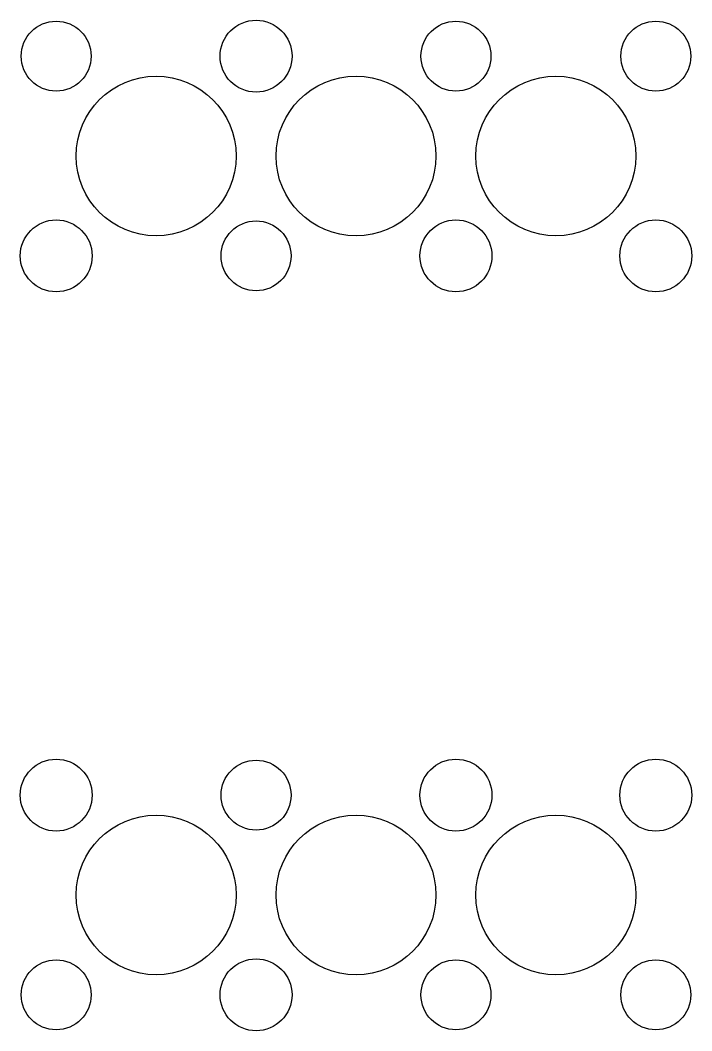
# Model space of a CAD drawing. Extents: x -168 to 168, y -253 to 253.
import ezdxf

# ---------------------------------------------------------------- set-up
doc = ezdxf.new("R2010")
doc.units = 0

msp = doc.modelspace()

# ---------------------------------------------------------------- linework, layer by layer
for centre, radius in [((-50, 235), 18), ((-150, 235), 17.5), ((50, 235), 17.5), ((150, 235), 17.5), ((-100, 185), 40), ((0, 185), 40), ((100, 185), 40), ((-150, 135), 18), ((-50, 135), 17.5), ((50, 135), 18), ((150, 135), 18), ((-150, -135), 18), ((-50, -135), 17.5), ((50, -135), 18), ((150, -135), 18), ((-100, -185), 40), ((0, -185), 40), ((100, -185), 40), ((-150, -235), 17.5), ((-50, -235), 18), ((50, -235), 17.5), ((150, -235), 17.5)]:
    msp.add_circle(centre, radius)

doc.saveas('drawing.dxf')
